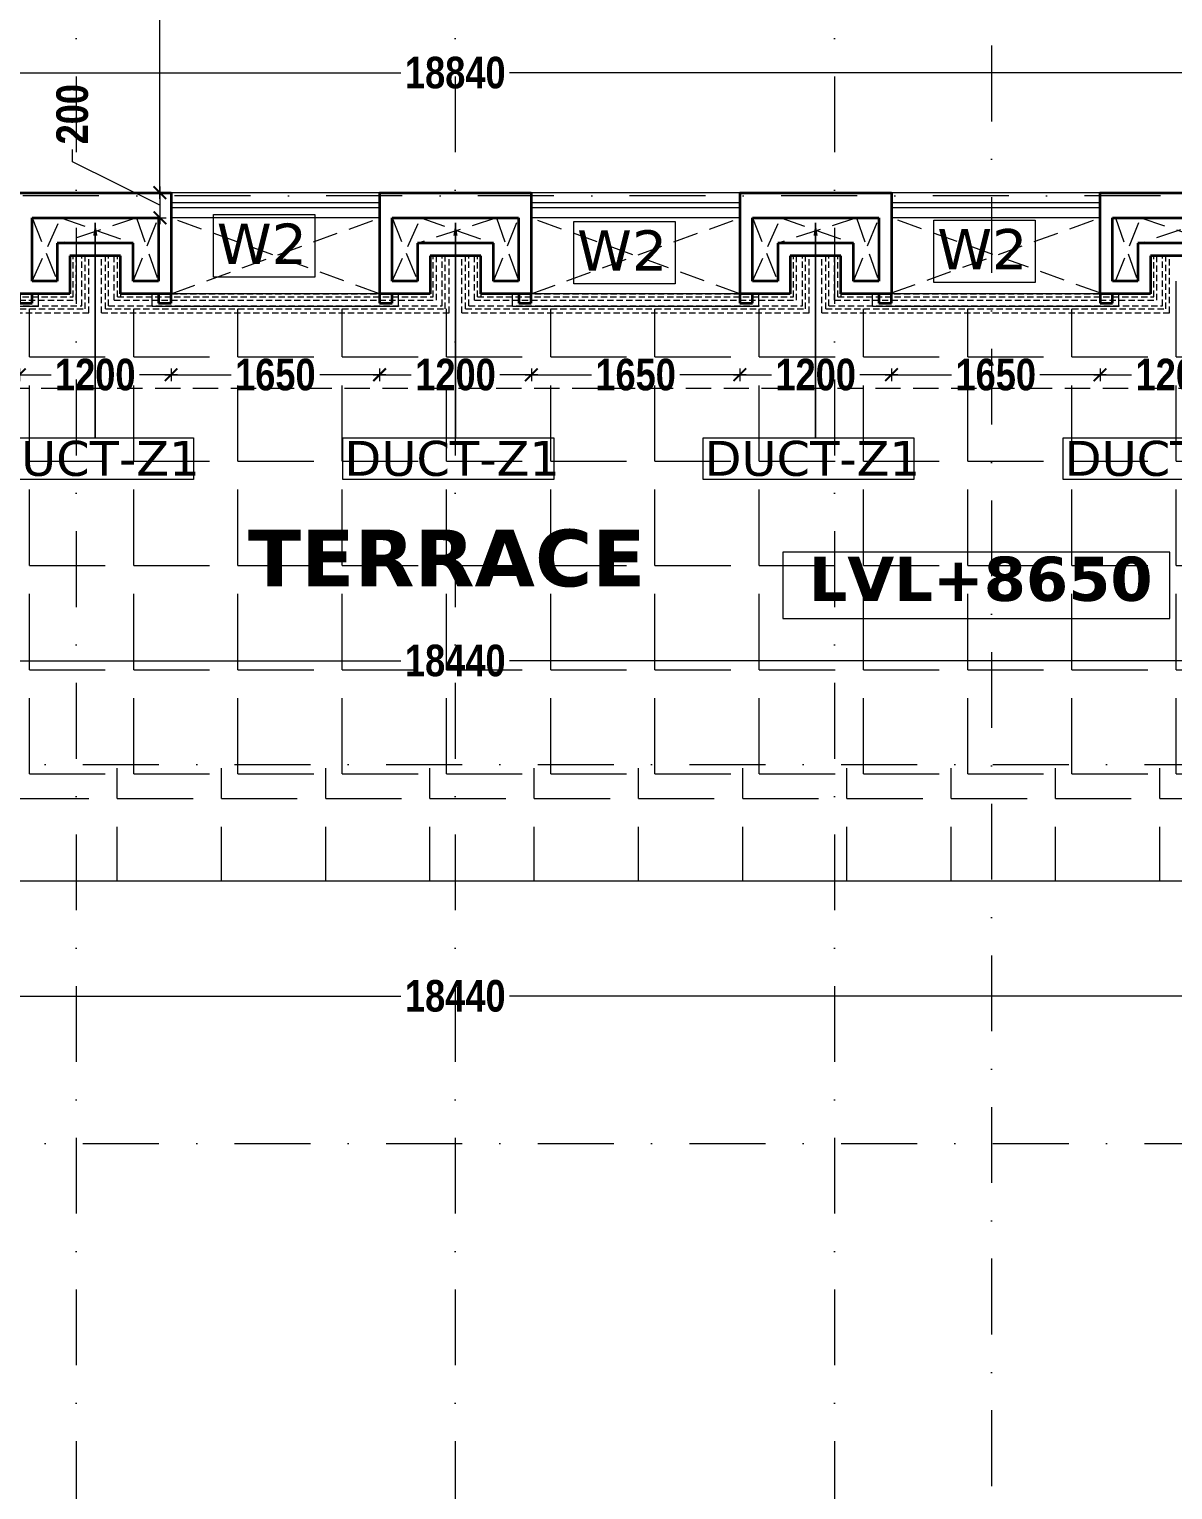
# Model space of a CAD drawing. Header units: millimetres. Extents: x -3092155 to 4513934, y -12317808 to 1850003.
# Drawn here: x -419796 to -410746, y -5581627 to -5570067 of the extents above; entities that cross this region are included whole.
import ezdxf

# ---------------------------------------------------------------- set-up
doc = ezdxf.new("R2010")
doc.units = ezdxf.units.MM
doc.header["$LTSCALE"] = 2
doc.header["$MEASUREMENT"] = 0
doc.header["$PDMODE"] = 34
doc.header["$PDSIZE"] = 500
for name, pattern in [('DASHDOT', [1, 0.5, -0.25, 0, -0.25]), ('DASHED2', [0.375, 0.25, -0.125]), ('HIDDEN', [0.375, 0.25, -0.125])]:
    doc.linetypes.add(name, pattern=pattern)
for name, color, linetype, lineweight in [('cornice', 12, 'Continuous', 25), ('D DIM', 250, 'Continuous', 9), ('DUCT', 37, 'Continuous', 35), ('GRID', 251, 'DASHDOT', 5), ('HAT', 42, 'Continuous', 5), ('Layer1', 251, 'Continuous', 0), ('PROJ', 251, 'HIDDEN', 5), ('SILL', 74, 'Continuous', 9), ('TEXT', 7, 'Continuous', 13), ('W2', 162, 'Continuous', 5), ('WIN', 5, 'Continuous', 15)]:
    doc.layers.add(name, color=color, linetype=linetype, lineweight=lineweight)
doc.layers.add('DOT', color=7, linetype='DASHED2', lineweight=0, true_color=0x89067c)
doc.layers.add('duct text', color=7, linetype='Continuous', lineweight=5, true_color=0x30182a)
doc.styles.add('door', font='arial.ttf', dxfattribs={"height": 70})
doc.styles.add('INNER DIM', font='ARIALNB.TTF', dxfattribs={"height": 250})
doc.styles.add('style2', font='verdana.ttf')
doc.dimstyles.new('DOOR', dxfattribs={"dimtxt": 100, "dimasz": 100, "dimexe": 25, "dimexo": 50, "dimgap": 25, "dimtad": 0, "dimtih": 1, "dimtoh": 1, "dimdec": 0, "dimzin": 3, "dimdsep": 46, "dimtxsty": 'door', "dimblk": 'OBLIQUE', "dimcen": 200, "dimclrd": 256, "dimclre": 256, "dimclrt": 256, "dimadec": 0, "dimazin": 0, "dimtfac": 1, "dimtdec": 0, "dimtofl": 0, "dimtmove": 2, "dimatfit": 3, "dimfxl": 300, "dimfxlon": 1, "dimfrac": 1, "dimtolj": 1, "dimtzin": 0, "dimlwd": -1, "dimlwe": -1, "dimarcsym": 0})
doc.dimstyles.new('external final', dxfattribs={"dimscale": 0, "dimtxt": 250, "dimasz": 100, "dimexe": 50, "dimexo": 50, "dimgap": 50, "dimtad": 0, "dimdec": 0, "dimzin": 0, "dimdsep": 46, "dimtxsty": 'INNER DIM', "dimblk": 'ARCHTICK', "dimcen": 100, "dimdle": 50, "dimclrd": 256, "dimclre": 256, "dimclrt": 256, "dimadec": 0, "dimazin": 0, "dimtfac": 1, "dimtdec": 0, "dimtix": 1, "dimtmove": 1, "dimatfit": 3, "dimfxl": 50, "dimfxlon": 1, "dimtolj": 1, "dimtzin": 0, "dimlwd": -1, "dimlwe": -1, "dimarcsym": 1})

# ---------------------------------------------------------------- blocks, each defined once
blk = doc.blocks.new('_ArchTick')
at = {"color": 0, "linetype": 'ByBlock', "const_width": 0.15}
blk.add_lwpolyline([(-0.5, -0.5), (0.5, 0.5)], dxfattribs=at)
blk = doc.blocks.new('*D308')
at = {"layer": 'D DIM', "ltscale": 100, "transparency": 16777216}
for p, q in [((-425644, -5577669), (-425644, -5577769)), ((-407203, -5577669), (-407203, -5577769)), ((-425694, -5577719), (-416854, -5577719)), ((-407153, -5577719), (-415994, -5577719))]:
    blk.add_line(p, q, dxfattribs=at)
at = {"layer": 'Defpoints', "color": 0, "lineweight": 50, "ltscale": 100, "transparency": 16777216}
for p in [(-425644, -5577111), (-407203, -5577111), (-425644, -5577719)]:
    blk.add_point(p, dxfattribs=at)
at = {"layer": 'D DIM', "ltscale": 100, "transparency": 16777216, "xscale": 100, "yscale": 100, "zscale": 100, "rotation": 180}
blk.add_blockref('_ArchTick', (-425644, -5577719), dxfattribs=at)
at = {"layer": 'D DIM', "ltscale": 100, "transparency": 16777216, "xscale": 100, "yscale": 100, "zscale": 100}
blk.add_blockref('_ArchTick', (-407203, -5577719), dxfattribs=at)
at = {"layer": 'D DIM', "ltscale": 100, "transparency": 16777216, "insert": (-416424, -5577719), "char_height": 250, "attachment_point": 5, "style": 'INNER DIM'}
blk.add_mtext('\\A1;18440', dxfattribs=at)
blk = doc.blocks.new('*D313')
at = {"layer": 'D DIM', "ltscale": 100, "transparency": 16777216}
for p, q in [((-411372, -5572802), (-411072, -5572802)), ((-411322, -5572752), (-411322, -5572852)), ((-410071, -5572802), (-410371, -5572802)), ((-410121, -5572752), (-410121, -5572852))]:
    blk.add_line(p, q, dxfattribs=at)
at = {"layer": 'Defpoints', "color": 0, "lineweight": 50, "ltscale": 100, "transparency": 16777216}
for p in [(-411322, -5572161), (-410121, -5572161), (-411322, -5572802)]:
    blk.add_point(p, dxfattribs=at)
at = {"layer": 'D DIM', "ltscale": 100, "transparency": 16777216, "xscale": 100, "yscale": 100, "zscale": 100, "rotation": 180}
blk.add_blockref('_ArchTick', (-411322, -5572802), dxfattribs=at)
at = {"layer": 'D DIM', "ltscale": 100, "transparency": 16777216, "xscale": 100, "yscale": 100, "zscale": 100}
blk.add_blockref('_ArchTick', (-410121, -5572802), dxfattribs=at)
at = {"layer": 'D DIM', "ltscale": 100, "transparency": 16777216, "insert": (-410722, -5572802), "char_height": 250, "attachment_point": 5, "style": 'INNER DIM'}
blk.add_mtext('\\A1;1200', dxfattribs=at)
blk = doc.blocks.new('*D314')
at = {"layer": 'D DIM', "ltscale": 100, "transparency": 16777216}
for p, q in [((-413022, -5572802), (-412497, -5572802)), ((-412972, -5572752), (-412972, -5572852)), ((-411272, -5572802), (-411797, -5572802)), ((-411322, -5572752), (-411322, -5572852))]:
    blk.add_line(p, q, dxfattribs=at)
at = {"layer": 'Defpoints', "color": 0, "lineweight": 50, "ltscale": 100, "transparency": 16777216}
for p in [(-412972, -5572161), (-411322, -5572161), (-412972, -5572802)]:
    blk.add_point(p, dxfattribs=at)
at = {"layer": 'D DIM', "ltscale": 100, "transparency": 16777216, "xscale": 100, "yscale": 100, "zscale": 100, "rotation": 180}
blk.add_blockref('_ArchTick', (-412972, -5572802), dxfattribs=at)
at = {"layer": 'D DIM', "ltscale": 100, "transparency": 16777216, "xscale": 100, "yscale": 100, "zscale": 100}
blk.add_blockref('_ArchTick', (-411322, -5572802), dxfattribs=at)
at = {"layer": 'D DIM', "ltscale": 100, "transparency": 16777216, "insert": (-412147, -5572802), "char_height": 250, "attachment_point": 5, "style": 'INNER DIM'}
blk.add_mtext('\\A1;1650', dxfattribs=at)
blk = doc.blocks.new('*D315')
at = {"layer": 'D DIM', "ltscale": 100, "transparency": 16777216}
for p, q in [((-414222, -5572802), (-413922, -5572802)), ((-414172, -5572752), (-414172, -5572852)), ((-412922, -5572802), (-413222, -5572802)), ((-412972, -5572752), (-412972, -5572852))]:
    blk.add_line(p, q, dxfattribs=at)
at = {"layer": 'Defpoints', "color": 0, "lineweight": 50, "ltscale": 100, "transparency": 16777216}
for p in [(-414172, -5572161), (-412972, -5572161), (-414172, -5572802)]:
    blk.add_point(p, dxfattribs=at)
at = {"layer": 'D DIM', "ltscale": 100, "transparency": 16777216, "xscale": 100, "yscale": 100, "zscale": 100, "rotation": 180}
blk.add_blockref('_ArchTick', (-414172, -5572802), dxfattribs=at)
at = {"layer": 'D DIM', "ltscale": 100, "transparency": 16777216, "xscale": 100, "yscale": 100, "zscale": 100}
blk.add_blockref('_ArchTick', (-412972, -5572802), dxfattribs=at)
at = {"layer": 'D DIM', "ltscale": 100, "transparency": 16777216, "insert": (-413572, -5572802), "char_height": 250, "attachment_point": 5, "style": 'INNER DIM'}
blk.add_mtext('\\A1;1200', dxfattribs=at)
blk = doc.blocks.new('*D316')
at = {"layer": 'D DIM', "ltscale": 100, "transparency": 16777216}
for p, q in [((-415872, -5572802), (-415347, -5572802)), ((-415822, -5572752), (-415822, -5572852)), ((-414122, -5572802), (-414647, -5572802)), ((-414172, -5572752), (-414172, -5572852))]:
    blk.add_line(p, q, dxfattribs=at)
at = {"layer": 'Defpoints', "color": 0, "lineweight": 50, "ltscale": 100, "transparency": 16777216}
for p in [(-415822, -5572161), (-414172, -5572161), (-415822, -5572802)]:
    blk.add_point(p, dxfattribs=at)
at = {"layer": 'D DIM', "ltscale": 100, "transparency": 16777216, "xscale": 100, "yscale": 100, "zscale": 100, "rotation": 180}
blk.add_blockref('_ArchTick', (-415822, -5572802), dxfattribs=at)
at = {"layer": 'D DIM', "ltscale": 100, "transparency": 16777216, "xscale": 100, "yscale": 100, "zscale": 100}
blk.add_blockref('_ArchTick', (-414172, -5572802), dxfattribs=at)
at = {"layer": 'D DIM', "ltscale": 100, "transparency": 16777216, "insert": (-414997, -5572802), "char_height": 250, "attachment_point": 5, "style": 'INNER DIM'}
blk.add_mtext('\\A1;1650', dxfattribs=at)
blk = doc.blocks.new('*D317')
at = {"layer": 'D DIM', "ltscale": 100, "transparency": 16777216}
for p, q in [((-417073, -5572802), (-416773, -5572802)), ((-417023, -5572752), (-417023, -5572852)), ((-415772, -5572802), (-416072, -5572802)), ((-415822, -5572752), (-415822, -5572852))]:
    blk.add_line(p, q, dxfattribs=at)
at = {"layer": 'Defpoints', "color": 0, "lineweight": 50, "ltscale": 100, "transparency": 16777216}
for p in [(-417023, -5572161), (-415822, -5572161), (-417023, -5572802)]:
    blk.add_point(p, dxfattribs=at)
at = {"layer": 'D DIM', "ltscale": 100, "transparency": 16777216, "xscale": 100, "yscale": 100, "zscale": 100, "rotation": 180}
blk.add_blockref('_ArchTick', (-417023, -5572802), dxfattribs=at)
at = {"layer": 'D DIM', "ltscale": 100, "transparency": 16777216, "xscale": 100, "yscale": 100, "zscale": 100}
blk.add_blockref('_ArchTick', (-415822, -5572802), dxfattribs=at)
at = {"layer": 'D DIM', "ltscale": 100, "transparency": 16777216, "insert": (-416422, -5572802), "char_height": 250, "attachment_point": 5, "style": 'INNER DIM'}
blk.add_mtext('\\A1;1200', dxfattribs=at)
blk = doc.blocks.new('*D318')
at = {"layer": 'D DIM', "ltscale": 100, "transparency": 16777216}
for p, q in [((-418723, -5572802), (-418198, -5572802)), ((-418673, -5572752), (-418673, -5572852)), ((-416973, -5572802), (-417497, -5572802)), ((-417023, -5572752), (-417023, -5572852))]:
    blk.add_line(p, q, dxfattribs=at)
at = {"layer": 'Defpoints', "color": 0, "lineweight": 50, "ltscale": 100, "transparency": 16777216}
for p in [(-418673, -5572161), (-417023, -5572161), (-418673, -5572802)]:
    blk.add_point(p, dxfattribs=at)
at = {"layer": 'D DIM', "ltscale": 100, "transparency": 16777216, "xscale": 100, "yscale": 100, "zscale": 100, "rotation": 180}
blk.add_blockref('_ArchTick', (-418673, -5572802), dxfattribs=at)
at = {"layer": 'D DIM', "ltscale": 100, "transparency": 16777216, "xscale": 100, "yscale": 100, "zscale": 100}
blk.add_blockref('_ArchTick', (-417023, -5572802), dxfattribs=at)
at = {"layer": 'D DIM', "ltscale": 100, "transparency": 16777216, "insert": (-417848, -5572802), "char_height": 250, "attachment_point": 5, "style": 'INNER DIM'}
blk.add_mtext('\\A1;1650', dxfattribs=at)
blk = doc.blocks.new('*D319')
at = {"layer": 'D DIM', "ltscale": 100, "transparency": 16777216}
for p, q in [((-419923, -5572802), (-419623, -5572802)), ((-419873, -5572752), (-419873, -5572852)), ((-418623, -5572802), (-418923, -5572802)), ((-418673, -5572752), (-418673, -5572852))]:
    blk.add_line(p, q, dxfattribs=at)
at = {"layer": 'Defpoints', "color": 0, "lineweight": 50, "ltscale": 100, "transparency": 16777216}
for p in [(-419873, -5572161), (-418673, -5572161), (-419873, -5572802)]:
    blk.add_point(p, dxfattribs=at)
at = {"layer": 'D DIM', "ltscale": 100, "transparency": 16777216, "xscale": 100, "yscale": 100, "zscale": 100, "rotation": 180}
blk.add_blockref('_ArchTick', (-419873, -5572802), dxfattribs=at)
at = {"layer": 'D DIM', "ltscale": 100, "transparency": 16777216, "xscale": 100, "yscale": 100, "zscale": 100}
blk.add_blockref('_ArchTick', (-418673, -5572802), dxfattribs=at)
at = {"layer": 'D DIM', "ltscale": 100, "transparency": 16777216, "insert": (-419273, -5572802), "char_height": 250, "attachment_point": 5, "style": 'INNER DIM'}
blk.add_mtext('\\A1;1200', dxfattribs=at)
blk = doc.blocks.new('*D397')
at = {"layer": 'D DIM', "ltscale": 100, "transparency": 16777216}
for p, q in [((-418811, -5560786), (-418711, -5560786)), ((-418761, -5560736), (-418761, -5565641)), ((-418761, -5571411), (-418761, -5566506)), ((-418811, -5571361), (-418711, -5571361))]:
    blk.add_line(p, q, dxfattribs=at)
at = {"layer": 'Defpoints', "color": 0, "lineweight": 50, "ltscale": 100, "transparency": 16777216}
for p in [(-419062, -5560786), (-419440, -5571361), (-418761, -5571361)]:
    blk.add_point(p, dxfattribs=at)
at = {"layer": 'D DIM', "ltscale": 100, "transparency": 16777216, "xscale": 100, "yscale": 100, "zscale": 100}
for p, rotation in [((-418761, -5560786), 90), ((-418761, -5571361), 270)]:
    blk.add_blockref('_ArchTick', p, dxfattribs=dict(at, rotation=rotation))
at = {"layer": 'D DIM', "ltscale": 100, "transparency": 16777216, "insert": (-418761, -5566074), "char_height": 250, "attachment_point": 5, "rotation": 90, "style": 'INNER DIM'}
blk.add_mtext('\\A1;10575', dxfattribs=at)
blk = doc.blocks.new('*D398')
at = {"layer": 'D DIM', "ltscale": 100, "transparency": 16777216}
for p, q in [((-419454, -5571118), (-419454, -5571018)), ((-418761, -5571461), (-419454, -5571118)), ((-418761, -5571311), (-418761, -5571611)), ((-418811, -5571361), (-418711, -5571361)), ((-418811, -5571561), (-418711, -5571561))]:
    blk.add_line(p, q, dxfattribs=at)
at = {"layer": 'Defpoints', "color": 0, "lineweight": 50, "ltscale": 100, "transparency": 16777216}
for p in [(-419440, -5571361), (-419274, -5571561), (-418761, -5571561)]:
    blk.add_point(p, dxfattribs=at)
at = {"layer": 'D DIM', "ltscale": 100, "transparency": 16777216, "xscale": 100, "yscale": 100, "zscale": 100}
for p, rotation in [((-418761, -5571361), 90), ((-418761, -5571561), 270)]:
    blk.add_blockref('_ArchTick', p, dxfattribs=dict(at, rotation=rotation))
at = {"layer": 'D DIM', "ltscale": 100, "transparency": 16777216, "insert": (-419454, -5570740), "char_height": 250, "attachment_point": 5, "rotation": 90, "style": 'INNER DIM'}
blk.add_mtext('\\A1;200', dxfattribs=at)
blk = doc.blocks.new('*D571')
at = {"layer": 'D DIM', "ltscale": 100, "transparency": 16777216}
for p, q in [((-425894, -5570412), (-416854, -5570412)), ((-425844, -5570462), (-425844, -5570362)), ((-406953, -5570412), (-415994, -5570412)), ((-407003, -5570462), (-407003, -5570362))]:
    blk.add_line(p, q, dxfattribs=at)
at = {"layer": 'Defpoints', "color": 0, "lineweight": 50, "ltscale": 100, "transparency": 16777216}
for p in [(-407003, -5570412), (-425844, -5571561), (-407003, -5571686)]:
    blk.add_point(p, dxfattribs=at)
at = {"layer": 'D DIM', "ltscale": 100, "transparency": 16777216, "xscale": 100, "yscale": 100, "zscale": 100, "rotation": 180}
blk.add_blockref('_ArchTick', (-425844, -5570412), dxfattribs=at)
at = {"layer": 'D DIM', "ltscale": 100, "transparency": 16777216, "xscale": 100, "yscale": 100, "zscale": 100}
blk.add_blockref('_ArchTick', (-407003, -5570412), dxfattribs=at)
at = {"layer": 'D DIM', "ltscale": 100, "transparency": 16777216, "insert": (-416424, -5570412), "char_height": 250, "attachment_point": 5, "style": 'INNER DIM'}
blk.add_mtext('\\A1;18840', dxfattribs=at)
blk = doc.blocks.new('*D580')
at = {"layer": 'D DIM', "ltscale": 100, "transparency": 16777216}
for p, q in [((-425644, -5575115), (-425644, -5575015)), ((-407203, -5575115), (-407203, -5575015)), ((-425694, -5575065), (-416854, -5575065)), ((-407153, -5575065), (-415994, -5575065))]:
    blk.add_line(p, q, dxfattribs=at)
at = {"layer": 'Defpoints', "color": 0, "lineweight": 50, "ltscale": 100, "transparency": 16777216}
for p in [(-407203, -5575065), (-407203, -5575586), (-425644, -5575711)]:
    blk.add_point(p, dxfattribs=at)
at = {"layer": 'D DIM', "ltscale": 100, "transparency": 16777216, "xscale": 100, "yscale": 100, "zscale": 100, "rotation": 180}
blk.add_blockref('_ArchTick', (-425644, -5575065), dxfattribs=at)
at = {"layer": 'D DIM', "ltscale": 100, "transparency": 16777216, "xscale": 100, "yscale": 100, "zscale": 100}
blk.add_blockref('_ArchTick', (-407203, -5575065), dxfattribs=at)
at = {"layer": 'D DIM', "ltscale": 100, "transparency": 16777216, "insert": (-416424, -5575065), "char_height": 250, "attachment_point": 5, "style": 'INNER DIM'}
blk.add_mtext('\\A1;18440', dxfattribs=at)
blk = doc.blocks.new('_Oblique')
at = {"color": 0, "linetype": 'ByBlock', "lineweight": -2}
blk.add_line((-0.5, -0.5), (0.5, 0.5), dxfattribs=at)
blk = doc.blocks.new('ujuj')
at = {"layer": 'DUCT', "ltscale": 100}
for p, q in [((-427849, -5813156), (-427849, -5813081)), ((-427849, -5813081), (-427749, -5813081)), ((-427749, -5813081), (-427749, -5813156)), ((-426099, -5813156), (-426099, -5813081)), ((-426099, -5813081), (-425999, -5813081)), ((-425999, -5813081), (-425999, -5813156))]:
    blk.add_line(p, q, dxfattribs=at)
at = {"layer": 'PROJ', "ltscale": 250}
blk.add_line((-426099, -5813156), (-427749, -5813156), dxfattribs=at)
at = {"layer": 'SILL', "ltscale": 100}
for p, q in [((-425949, -5813056), (-427899, -5813056)), ((-427899, -5813056), (-427899, -5813156)), ((-426099, -5813156), (-427749, -5813156)), ((-425949, -5813056), (-425949, -5813156))]:
    blk.add_line(p, q, dxfattribs=at)
blk = doc.blocks.new('hyh')
at = {"layer": 'duct text', "ltscale": 0.1}
for points in [[(-156909, -5617291), (-155240, -5617291), (-155240, -5617620), (-156909, -5617620)], [(-154058, -5617291), (-152390, -5617291), (-152390, -5617620), (-154058, -5617620)], [(-151208, -5617291), (-149540, -5617291), (-149540, -5617620), (-151208, -5617620)], [(-148358, -5617291), (-146689, -5617291), (-146689, -5617620), (-148358, -5617620)]]:
    blk.add_lwpolyline(points, close=True, dxfattribs=at)
at = {"layer": 'duct text', "ltscale": 0.1, "char_height": 276.64, "width": 1707.32, "attachment_point": 5, "style": 'style2'}
for insert in [(-156045, -5617456), (-153194, -5617456), (-150344, -5617456), (-147494, -5617456)]:
    blk.add_mtext('\\pt3043;DUCT-Z1', dxfattribs=dict(at, insert=insert))
at = {"layer": 'duct text', "ltscale": 0.1}
for points in [[(-156018, -5615590), (-156018, -5617291), (-156018, -5615590)], [(-153168, -5615590), (-153168, -5617291), (-153168, -5615590)], [(-150318, -5615590), (-150318, -5617291), (-150318, -5615590)]]:
    blk.add_leader(points, dimstyle='DOOR', dxfattribs=at)

msp = doc.modelspace()

# ---------------------------------------------------------------- hatches: boundary and pattern name
at = {"layer": 'HAT', "ltscale": 100}
h = msp.add_hatch(dxfattribs=at)
h.set_pattern_fill('ANGLE', color=256, scale=3000, style=0)
h.set_pattern_definition([(0, (-425569.3, -5575961.9), (0, 825), [600, -225]), (90, (-425569.3, -5575961.9), (-825, 5e-14), [600, -225])])
h.paths.add_polyline_path([(-407204.7, -5571561.2), (-407877.2, -5571561.2), (-407877.2, -5572281.2), (-410567.2, -5572281.2), (-410567.2, -5571861.2), (-410729.7, -5571861.2), (-410729.7, -5572281.2), (-413417.7, -5572281.2), (-413417.7, -5571861.2), (-413581.1, -5571861.2), (-413581.1, -5572281.2), (-416268.1, -5572281.2), (-416268.1, -5571861.2), (-416428.4, -5571861.2), (-416428.4, -5572281.2), (-419120.4, -5572281.2), (-419120.4, -5571861.2), (-419281.4, -5571861.2), (-419281.4, -5572281.2), (-421971.4, -5572281.2), (-421971.4, -5571861.2), (-422132.8, -5571861.2), (-422132.8, -5572281.2), (-424821.8, -5572281.2), (-424821.8, -5571561.2), (-425569.3, -5571561.2), (-425569.3, -5575961.9), (-407204.3, -5575961.9)])
h = msp.add_hatch(dxfattribs=at)
h.set_pattern_fill('ANGLE', color=256, scale=3000, style=0)
h.set_pattern_definition([(0, (0, -74230.3), (0, 825), [600, -225]), (90, (0, -74230.3), (-825, 5e-14), [600, -225])])
h.paths.add_polyline_path([(-425019.4, -5575915.4), (-425019.3, -5576811.2), (-416424.3, -5576811.2), (-416424.3, -5575915.4)])
h.paths.add_polyline_path([(-416424.3, -5575915.4), (-416424.3, -5576811.2), (-409086.4, -5576811.2), (-409086.1, -5575915.4)])
h.paths.add_polyline_path([(-407804.3, -5576811.2), (-407804.3, -5575915.4), (-409086.1, -5575915.4), (-409086.4, -5576811.2)])
h.paths.add_polyline_path([(-407804.3, -5576811.2), (-407204.3, -5576811.2), (-407204.3, -5576228.3), (-406879.3, -5576228.3), (-406879.3, -5576061.2), (-406879.3, -5576061.2), (-406879.3, -5576061.2), (-406879.7, -5576061.2), (-406879.7, -5575915.4), (-407804.3, -5575915.4)])

# ---------------------------------------------------------------- linework, layer by layer
at = {"layer": 'DOT', "ltscale": 400}
for p, q in [((-419773.4, -5571561.2), (-419573.4, -5572061.2)), ((-419773.4, -5572061.2), (-419545.4, -5571561.2)), ((-418947, -5571561.2), (-419545.4, -5571761.2)), ((-419545.4, -5571561.2), (-418973.1, -5571761.2)), ((-418973.1, -5572061.2), (-418773.1, -5571561.2)), ((-418947, -5571561.2), (-418773.1, -5572061.2)), ((-418673.1, -5572161.2), (-417023.1, -5571561.2)), ((-417023, -5572161.2), (-418673.1, -5571561.2)), ((-416923, -5571561.2), (-416723, -5572061.2)), ((-416923, -5572061.2), (-416697, -5571561.2)), ((-416098.7, -5571561.2), (-416720.7, -5571761.2)), ((-416697, -5571561.2), (-416122.7, -5571761.2)), ((-416122.7, -5572061.2), (-415922.7, -5571561.2)), ((-416098.7, -5571561.2), (-415922.7, -5572061.2)), ((-415822.7, -5572161.2), (-414172.7, -5571561.2)), ((-414172.6, -5572161.2), (-415822.7, -5571561.2)), ((-414072.6, -5571561.2), (-413872.6, -5572061.2)), ((-414072.6, -5572061.2), (-413848.6, -5571561.2)), ((-413250.2, -5571561.2), (-413872.6, -5571761.2)), ((-413848.6, -5571561.2), (-413272.2, -5571761.2)), ((-413272.2, -5572061.2), (-413072.2, -5571561.2)), ((-413250.2, -5571561.2), (-413072.2, -5572061.2)), ((-412972.2, -5572154.2), (-411322.2, -5571561.2)), ((-411322.2, -5572154.2), (-412972.2, -5571561.2)), ((-411200.2, -5571561.2), (-411022.2, -5572061.2)), ((-411200.2, -5572061.2), (-411000.2, -5571561.2)), ((-410401.8, -5571561.2), (-411000.2, -5571761.2)), ((-411000.2, -5571561.2), (-410401.8, -5571761.2)), ((-410199.7, -5572911.2), (-422649.7, -5572911.2))]:
    msp.add_line(p, q, dxfattribs=at)
at = {"layer": 'DOT', "linetype": 'DASHED2', "ltscale": 100}
for p, q in [((-419448.4, -5572186.2), (-419448.4, -5571861.2)), ((-419423.4, -5572211.2), (-419423.4, -5571861.2)), ((-419378.4, -5572256.2), (-419378.4, -5571861.2)), ((-419353.4, -5572281.2), (-419353.4, -5571861.2)), ((-419323.4, -5572311.2), (-419323.4, -5571861.2)), ((-419223.1, -5572311.2), (-419223.1, -5571861.2)), ((-419193.1, -5572281.2), (-419193.1, -5571861.2)), ((-419168.1, -5572256.2), (-419168.1, -5571861.2)), ((-419123.1, -5572211.2), (-419123.1, -5571861.2)), ((-419098.1, -5572186.2), (-419098.1, -5571861.2)), ((-419073, -5571861.2), (-419073, -5572186.2)), ((-416598, -5572186.2), (-416598, -5571861.2)), ((-416573, -5572211.2), (-416573, -5571861.2)), ((-416528, -5572256.2), (-416528, -5571861.2)), ((-416503, -5572281.2), (-416503, -5571861.2)), ((-416473, -5572311.2), (-416473, -5571861.2)), ((-416372.7, -5572311.2), (-416372.7, -5571861.2)), ((-416342.7, -5572281.2), (-416342.7, -5571861.2)), ((-416317.7, -5572256.2), (-416317.7, -5571861.2)), ((-416272.7, -5572211.2), (-416272.7, -5571861.2)), ((-416247.7, -5572186.2), (-416247.7, -5571861.2)), ((-416222.7, -5571861.2), (-416222.7, -5572186.2)), ((-413747.6, -5572186.2), (-413747.6, -5571861.2)), ((-413722.6, -5572211.2), (-413722.6, -5571861.2)), ((-413677.6, -5572256.2), (-413677.6, -5571861.2)), ((-413652.6, -5572281.2), (-413652.6, -5571861.2)), ((-413622.6, -5572311.2), (-413622.6, -5571861.2)), ((-413522.2, -5572311.2), (-413522.2, -5571861.2)), ((-413492.2, -5572281.2), (-413492.2, -5571861.2)), ((-413467.2, -5572256.2), (-413467.2, -5571861.2)), ((-413422.2, -5572211.2), (-413422.2, -5571861.2)), ((-413397.2, -5572186.2), (-413397.2, -5571861.2)), ((-413372.2, -5571861.2), (-413372.2, -5572186.2)), ((-410897.2, -5572186.2), (-410897.2, -5571861.2)), ((-410872.2, -5572211.2), (-410872.2, -5571861.2)), ((-410827.2, -5572256.2), (-410827.2, -5571861.2)), ((-410802.2, -5572281.2), (-410802.2, -5571861.2)), ((-410772.2, -5572311.2), (-410772.2, -5571861.2)), ((-422018.5, -5572256.2), (-419378.4, -5572256.2)), ((-421973.5, -5572211.2), (-419423.4, -5572211.2)), ((-421948.5, -5572186.2), (-419448.4, -5572186.2)), ((-419168.1, -5572256.2), (-416528, -5572256.2)), ((-419123.1, -5572211.2), (-416573, -5572211.2)), ((-419098.1, -5572186.2), (-416598, -5572186.2)), ((-418673.1, -5572161.2), (-417023, -5572161.2)), ((-416317.7, -5572256.2), (-413677.6, -5572256.2)), ((-416272.7, -5572211.2), (-413722.6, -5572211.2)), ((-416247.7, -5572186.2), (-413747.6, -5572186.2)), ((-415795.6, -5572161.2), (-414148.6, -5572161.2)), ((-413467.2, -5572256.2), (-410827.2, -5572256.2)), ((-413422.2, -5572211.2), (-410872.2, -5572211.2)), ((-413397.2, -5572186.2), (-410897.2, -5572186.2)), ((-412950.2, -5572161.2), (-411302.2, -5572161.2)), ((-422073.5, -5572311.2), (-419323.4, -5572311.2)), ((-422043.5, -5572281.2), (-419353.4, -5572281.2)), ((-419223.1, -5572311.2), (-416473, -5572311.2)), ((-419193.1, -5572281.2), (-416503, -5572281.2)), ((-416372.7, -5572311.2), (-413622.6, -5572311.2)), ((-416342.7, -5572281.2), (-413652.6, -5572281.2)), ((-413522.2, -5572311.2), (-410772.2, -5572311.2)), ((-413492.2, -5572281.2), (-410802.2, -5572281.2))]:
    msp.add_line(p, q, dxfattribs=at)
at = {"layer": 'DUCT', "ltscale": 100}
for p, q in [((-419873.4, -5571361.2), (-418673.1, -5571361.2)), ((-418673.1, -5571361.2), (-418673.1, -5572161.2)), ((-417023, -5571361.2), (-415822.7, -5571361.2)), ((-417023, -5571361.2), (-417023, -5572161.2)), ((-415822.7, -5571361.2), (-415822.7, -5572161.2)), ((-414172.6, -5571361.2), (-412972.2, -5571361.2)), ((-414172.6, -5571361.2), (-414172.6, -5572161.2)), ((-412972.2, -5571361.2), (-412972.2, -5572161.2)), ((-411322.2, -5571361.2), (-410121.8, -5571361.2)), ((-411322.2, -5571361.2), (-411322.2, -5572161.2)), ((-419773.4, -5571561.2), (-418773.1, -5571561.2)), ((-419773.4, -5572061.2), (-419773.4, -5571561.2)), ((-418773.1, -5571561.2), (-418773.1, -5572061.2)), ((-416923, -5571561.2), (-415922.7, -5571561.2)), ((-416923, -5572061.2), (-416923, -5571561.2)), ((-415922.7, -5571561.2), (-415922.7, -5572061.2)), ((-414072.6, -5571561.2), (-413072.2, -5571561.2)), ((-414072.6, -5572061.2), (-414072.6, -5571561.2)), ((-413072.2, -5571561.2), (-413072.2, -5572061.2)), ((-411222.2, -5571561.2), (-410221.8, -5571561.2)), ((-411222.2, -5572061.2), (-411222.2, -5571561.2)), ((-418973.1, -5571761.2), (-419573.4, -5571761.2)), ((-419573.4, -5571761.2), (-419573.4, -5572061.2)), ((-418973.1, -5572061.2), (-418973.1, -5571761.2)), ((-416122.7, -5571761.2), (-416723, -5571761.2)), ((-416723, -5571761.2), (-416723, -5572061.2)), ((-416122.7, -5572061.2), (-416122.7, -5571761.2)), ((-413272.2, -5571761.2), (-413872.6, -5571761.2)), ((-413872.6, -5571761.2), (-413872.6, -5572061.2)), ((-413272.2, -5572061.2), (-413272.2, -5571761.2)), ((-410421.8, -5571761.2), (-411022.2, -5571761.2)), ((-411022.2, -5571761.2), (-411022.2, -5572061.2)), ((-419073.1, -5571861.2), (-419473.4, -5571861.2)), ((-419473.4, -5571861.2), (-419473.4, -5572161.2)), ((-419073.1, -5572161.2), (-419073.1, -5571861.2)), ((-416222.7, -5571861.2), (-416623, -5571861.2)), ((-416623, -5571861.2), (-416623, -5572161.2)), ((-416222.7, -5572161.2), (-416222.7, -5571861.2)), ((-413372.2, -5571861.2), (-413772.6, -5571861.2)), ((-413772.6, -5571861.2), (-413772.6, -5572161.2)), ((-413372.2, -5572161.2), (-413372.2, -5571861.2)), ((-410521.8, -5571861.2), (-410922.2, -5571861.2)), ((-410922.2, -5571861.2), (-410922.2, -5572161.2)), ((-419573.4, -5572061.2), (-419773.4, -5572061.2)), ((-418773.1, -5572061.2), (-418973.1, -5572061.2)), ((-416723, -5572061.2), (-416923, -5572061.2)), ((-415922.7, -5572061.2), (-416122.7, -5572061.2)), ((-413872.6, -5572061.2), (-414072.6, -5572061.2)), ((-413072.2, -5572061.2), (-413272.2, -5572061.2)), ((-411022.2, -5572061.2), (-411222.2, -5572061.2)), ((-419473.4, -5572161.2), (-419873.4, -5572161.2)), ((-418673.1, -5572161.2), (-419073.1, -5572161.2)), ((-416623, -5572161.2), (-417023, -5572161.2)), ((-415822.7, -5572161.2), (-416222.7, -5572161.2)), ((-413772.6, -5572161.2), (-414172.6, -5572161.2)), ((-412972.2, -5572161.2), (-413372.2, -5572161.2)), ((-410922.2, -5572161.2), (-411322.2, -5572161.2))]:
    msp.add_line(p, q, dxfattribs=at)
at = {"layer": 'DUCT', "lineweight": 18, "ltscale": 100}
msp.add_line((-407204.3, -5576811.2), (-425643.9, -5576811.2), dxfattribs=at)
at = {"layer": 'GRID', "color": 5, "ltscale": 600}
for p, q in [((-412181.3, -5498190.6), (-412181.3, -5585871.9)), ((-419423.9, -5499634.4), (-419423.9, -5584428.2)), ((-416423.9, -5499634.4), (-416423.9, -5584428.2)), ((-413423.9, -5499634.4), (-413423.9, -5584428.2))]:
    msp.add_line(p, q, dxfattribs=at)
at = {"layer": 'GRID', "color": 6, "ltscale": 600}
for p, q in [((-366440.7, -5571386.2), (-461068.2, -5571386.2)), ((-460173.8, -5575886.2), (-367334.4, -5575886.2)), ((-460173.8, -5578886.2), (-367334.4, -5578886.2))]:
    msp.add_line(p, q, dxfattribs=at)
at = {"layer": 'Layer1', "ltscale": 100}
msp.add_lwpolyline([(-410770.3, -5574205.1), (-413832.9, -5574205.1), (-413832.9, -5574732.2), (-410770.3, -5574732.2)], close=True, dxfattribs=at)
at = {"layer": 'SILL', "ltscale": 100}
for p, q in [((-417023.1, -5571361.2), (-418673.1, -5571361.2)), ((-414172.7, -5571361.2), (-415822.7, -5571361.2)), ((-411322.2, -5571361.2), (-412972.2, -5571361.2)), ((-417023.1, -5571561.2), (-418673.1, -5571561.2)), ((-414172.7, -5571561.2), (-415822.7, -5571561.2)), ((-411322.2, -5571561.2), (-412972.2, -5571561.2))]:
    msp.add_line(p, q, dxfattribs=at)
at = {"layer": 'W2', "lineweight": 15, "ltscale": 0.1}
for p, q in [((-418336.7, -5571534.9), (-417535, -5571534.9)), ((-418336.7, -5572028.9), (-418336.7, -5571534.9)), ((-417535, -5571534.9), (-417535, -5572028.9)), ((-415486.3, -5571587.9), (-414684.6, -5571587.9)), ((-415486.3, -5572082), (-415486.3, -5571587.9)), ((-414684.6, -5571587.9), (-414684.6, -5572082)), ((-412635.8, -5571577.8), (-411834.2, -5571577.8)), ((-412635.8, -5572071.9), (-412635.8, -5571577.8)), ((-411834.2, -5571577.8), (-411834.2, -5572071.9)), ((-417535, -5572028.9), (-418336.7, -5572028.9)), ((-414684.6, -5572082), (-415486.3, -5572082)), ((-411834.2, -5572071.9), (-412635.8, -5572071.9))]:
    msp.add_line(p, q, dxfattribs=at)
at = {"layer": 'WIN', "ltscale": 100}
for p, q in [((-417023.1, -5571441.2), (-418673.1, -5571441.2)), ((-414172.7, -5571441.2), (-415822.7, -5571441.2)), ((-411322.2, -5571441.2), (-412972.2, -5571441.2)), ((-417023.1, -5571481.2), (-418673.1, -5571481.2)), ((-414172.7, -5571481.2), (-415822.7, -5571481.2)), ((-411322.2, -5571481.2), (-412972.2, -5571481.2))]:
    msp.add_line(p, q, dxfattribs=at)

# ---------------------------------------------------------------- block references
at = {"layer": 'cornice', "color": 3, "lineweight": 50}
msp.add_blockref('hyh', (-263254.8, 43989.8), dxfattribs=at)
at = {"layer": 'cornice', "color": 3, "lineweight": 50, "xscale": -1, "rotation": 180}
for p in [(6225.8, -11385317.4), (9076.2, -11385317.4), (11926.7, -11385317.4), (14777.1, -11385317.4)]:
    msp.add_blockref('ujuj', p, dxfattribs=at)

# ---------------------------------------------------------------- texts
at = {"layer": 'TEXT', "ltscale": 0.1, "attachment_point": 5, "style": 'style2'}
for s, insert, char_height in [('\\pt4950;{\\fVerdana|b1|i0|c0|p34;TERRACE}', (-416491.9, -5574256.2), 450), ('\\pt3850;{\\fVerdana|b1|i0|c0|p34;LVL+8650}', (-412266.9, -5574419.9), 350)]:
    msp.add_mtext(s, dxfattribs=dict(at, insert=insert, char_height=char_height))
at = {"layer": 'W2', "style": 'style2'}
for p in [(-418311, -5571925.4), (-415460.6, -5571978.5), (-412610.2, -5571968.4)]:
    msp.add_text('W2', height=320, dxfattribs=at).set_placement(p)

# ---------------------------------------------------------------- dimensions: what is measured, and where the dimension line sits
at = {"layer": 'D DIM', "ltscale": 100}
dim = msp.add_linear_dim(base=(-418761.5, -5571361.2), p1=(-419061.8, -5560786.2), p2=(-419440.3, -5571361.2), angle=90, dimstyle='external final', override={"dimscale": 1}, dxfattribs=at)
dim.commit()
dim.dimension.update_dxf_attribs({"geometry": '*D397', "text_midpoint": (-418761.5, -5566073.7)})
for base, p1, p2, picture, middle in [((-407003.5, -5570412.4), (-425843.9, -5571561.2), (-407003.5, -5571686.2), '*D571', (-416423.7, -5570412.4)), ((-419873, -5572801.6), (-418672.7, -5572161.2), (-419873, -5572161.2), '*D319', (-419272.8, -5572801.6)), ((-418672.7, -5572801.6), (-417022.6, -5572161.2), (-418672.7, -5572161.2), '*D318', (-417847.6, -5572801.6)), ((-417022.6, -5572801.6), (-415822.3, -5572161.2), (-417022.6, -5572161.2), '*D317', (-416422.4, -5572801.6)), ((-415822.3, -5572801.6), (-414172.2, -5572161.2), (-415822.3, -5572161.2), '*D316', (-414997.2, -5572801.6)), ((-414172.2, -5572801.6), (-412971.8, -5572161.2), (-414172.2, -5572161.2), '*D315', (-413572, -5572801.6)), ((-412971.8, -5572801.6), (-411321.8, -5572161.2), (-412971.8, -5572161.2), '*D314', (-412146.8, -5572801.6)), ((-411321.8, -5572801.6), (-410121.4, -5572161.2), (-411321.8, -5572161.2), '*D313', (-410721.6, -5572801.6)), ((-407203.5, -5575065.1), (-425643.9, -5575711.2), (-407203.5, -5575586.3), '*D580', (-416423.7, -5575065.1)), ((-425643.9, -5577718.6), (-407203.5, -5577111.2), (-425643.9, -5577111.2), '*D308', (-416423.7, -5577718.6))]:
    dim = msp.add_linear_dim(base=base, p1=p1, p2=p2, dimstyle='external final', override={"dimscale": 1}, dxfattribs=at)
    dim.commit()
    dim.dimension.update_dxf_attribs({"geometry": picture, "text_midpoint": middle})
dim = msp.add_linear_dim(base=(-418761.5, -5571561.2), p1=(-419440.3, -5571361.2), p2=(-419273.8, -5571561.2), angle=90, dimstyle='external final', override={"dimscale": 1}, dxfattribs=at)
dim.commit()
dim.dimension.update_dxf_attribs({"geometry": '*D398', "text_midpoint": (-419453.6, -5570967.8), "dimtype": 160})

doc.saveas('drawing.dxf')
